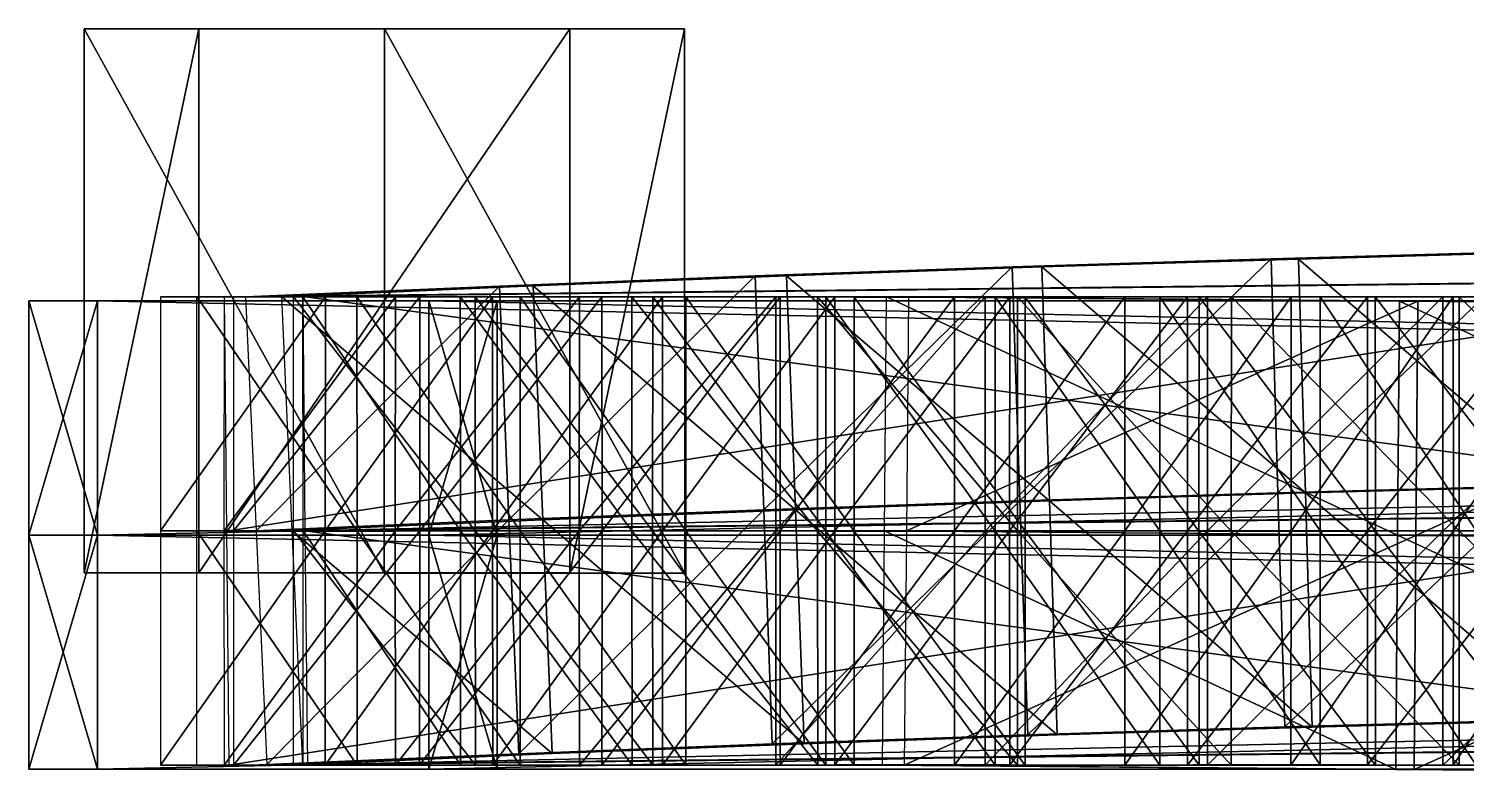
# Model space of a CAD drawing. Extents: x -19.9 to 19.9, y -0.9 to 0.5.
# Drawn here: x -19.928 to -17.353, y -0.852 to 0.488 of the extents above; entities that cross this region are included whole.
import ezdxf

# ---------------------------------------------------------------- set-up
doc = ezdxf.new("R2010")
doc.units = 0

# ---------------------------------------------------------------- blocks, each defined once
blk = doc.blocks.new('Cylinder_17')
mesh = blk.add_polyface()
corners = [(-19.2911, 0.487626, 5.417569), (-19.291265, -0.487808, 5.417542), (-18.752991, -0.487865, 5.026535), (-18.753157, 0.487684, 5.026507), (-18.958549, -0.487687, 4.393961), (-18.958616, 0.487629, 4.393869), (-19.623442, -0.487628, 4.394098), (-19.62344, 0.487625, 4.394097), (-19.829193, -0.487687, 5.026597), (-19.829159, 0.487686, 5.026644)]
mesh.append_faces([[corners[k] for k in face] for face in [(0, 1, 2), (0, 2, 3), (3, 2, 4), (3, 4, 5), (5, 4, 6), (5, 6, 7), (2, 1, 8), (2, 8, 6), (6, 4, 2), (9, 8, 1), (9, 1, 0), (7, 6, 8), (7, 8, 9), (0, 3, 5), (0, 5, 7), (7, 9, 0)]])
blk = doc.blocks.new('NurbsCircle_NurbsCircle_020')
mesh = blk.add_polyface()
corners = [(-0.000002, -0.000122, -19.508322), (-19.508158, -0.000122, -19.508118), (-19.211432, -0.000115, -19.21167), (-0.000002, -0.00012, -19.088942), (0, -0.000122, -19.928183), (-19.804903, -0.000124, -19.804907), (0, -0.41976, -19.928177), (-19.804888, -0.419766, -19.805031), (0, -0.839402, -19.928154), (-19.804884, -0.839409, -19.805254), (-0.000002, -0.83941, -19.508417), (-19.508165, -0.839407, -19.508204), (0, -0.839408, -19.088911), (-19.211416, -0.839409, -19.211641), (0, -0.419762, -19.088926), (-19.211416, -0.419763, -19.211658), (-19.508535, -0.000125, -0.00003), (-19.088892, -0.000117, -0.000274), (-19.928183, -0.000124, 0.000094), (-19.928175, -0.419767, -0.000014), (-19.928175, -0.839403, -0.000002), (-19.508541, -0.839409, -0.000126), (-19.088907, -0.839416, 0.000106), (-19.0889, -0.419766, -0.000264), (-19.508165, -0.000126, 19.507933), (-19.21142, -0.000129, 19.21143), (-19.804884, -0.00013, 19.804907), (-19.80489, -0.419776, 19.804928), (-19.804884, -0.83941, 19.805067), (-19.508167, -0.839414, 19.508312), (-19.211416, -0.839416, 19.211571), (-19.21142, -0.419767, 19.211439), (0.000002, -0.000128, 19.50832), (0, -0.000128, 19.088814), (0.000002, -0.000128, 19.928061), (0, -0.419768, 19.928312), (0, -0.839416, 19.928202), (0, -0.839408, 19.508341), (0, -0.83941, 19.088964), (-0.000002, -0.419768, 19.08919), (19.508169, -0.000122, 19.508352), (19.211428, -0.000131, 19.211548), (19.804888, -0.000127, 19.805151), (19.804888, -0.419767, 19.805048), (19.804884, -0.839411, 19.805294), (19.508162, -0.839406, 19.508139), (19.211428, -0.839412, 19.211452), (19.211424, -0.419783, 19.211315), (19.508556, -0.000118, -0.000088), (19.08889, -0.000118, 0.000274), (19.928194, -0.000123, -0.000094), (19.928202, -0.419765, -0.000082), (19.928183, -0.839415, -0.000072), (19.508551, -0.83941, 0.000054), (19.088892, -0.839409, 0.000178), (19.088892, -0.419764, 0.000286), (19.508162, -0.000124, -19.508171), (19.211424, -0.000119, -19.211428), (19.804888, -0.000122, -19.80492), (19.804895, -0.419759, -19.804789), (19.804897, -0.839397, -19.805008), (19.50815, -0.839406, -19.508268), (19.211424, -0.839415, -19.21129), (19.211426, -0.419766, -19.211294)]
mesh.append_faces([[corners[k] for k in face] for face in [(0, 1, 2), (0, 2, 3), (4, 5, 1), (4, 1, 0), (6, 7, 5), (6, 5, 4), (8, 9, 7), (8, 7, 6), (10, 11, 9), (10, 9, 8), (12, 13, 11), (12, 11, 10), (14, 15, 13), (14, 13, 12), (3, 2, 15), (3, 15, 14), (1, 16, 17), (1, 17, 2), (5, 18, 16), (5, 16, 1), (7, 19, 18), (7, 18, 5), (9, 20, 19), (9, 19, 7), (11, 21, 20), (11, 20, 9), (13, 22, 21), (13, 21, 11), (15, 23, 22), (15, 22, 13), (2, 17, 23), (2, 23, 15), (16, 24, 25), (16, 25, 17), (18, 26, 24), (18, 24, 16), (19, 27, 26), (19, 26, 18), (20, 28, 27), (20, 27, 19), (21, 29, 28), (21, 28, 20), (22, 30, 29), (22, 29, 21), (23, 31, 30), (23, 30, 22), (17, 25, 31), (17, 31, 23), (24, 32, 33), (24, 33, 25), (26, 34, 32), (26, 32, 24), (27, 35, 34), (27, 34, 26), (28, 36, 35), (28, 35, 27), (29, 37, 36), (29, 36, 28), (30, 38, 37), (30, 37, 29), (31, 39, 38), (31, 38, 30), (25, 33, 39), (25, 39, 31), (32, 40, 41), (32, 41, 33), (34, 42, 40), (34, 40, 32), (35, 43, 42), (35, 42, 34), (36, 44, 43), (36, 43, 35), (37, 45, 44), (37, 44, 36), (38, 46, 45), (38, 45, 37), (39, 47, 46), (39, 46, 38), (33, 41, 47), (33, 47, 39), (40, 48, 49), (40, 49, 41), (42, 50, 48), (42, 48, 40), (43, 51, 50), (43, 50, 42), (44, 52, 51), (44, 51, 43), (45, 53, 52), (45, 52, 44), (46, 54, 53), (46, 53, 45), (47, 55, 54), (47, 54, 46), (41, 49, 55), (41, 55, 47), (48, 56, 57), (48, 57, 49), (50, 58, 56), (50, 56, 48), (51, 59, 58), (51, 58, 50), (52, 60, 59), (52, 59, 51), (53, 61, 60), (53, 60, 52), (54, 62, 61), (54, 61, 53), (55, 63, 62), (55, 62, 54), (49, 57, 63), (49, 63, 55), (56, 0, 3), (56, 3, 57), (58, 4, 0), (58, 0, 56), (59, 6, 4), (59, 4, 58), (60, 8, 6), (60, 6, 59), (61, 10, 8), (61, 8, 60), (62, 12, 10), (62, 10, 61), (63, 14, 12), (63, 12, 62), (57, 3, 14), (57, 14, 63)]])
blk = doc.blocks.new('NurbsPath_002_NurbsPath_003')
mesh = blk.add_polyface()
corners = [(-19.507389, 0.007142, -9.914256), (-19.213314, 0.007411, -9.868701), (-19.155094, 0.007621, -10.284057), (-19.436878, 0.007353, -10.32785), (-19.578255, 0.007301, -9.500826), (-19.271124, 0.007324, -9.453309), (-19.578558, -0.412553, -9.500724), (-19.27166, -0.412645, -9.453019), (-19.578266, -0.832172, -9.5007), (-19.271259, -0.832027, -9.453233), (-19.507645, -0.831848, -9.91436), (-19.212858, -0.831943, -9.868706), (-19.436836, -0.832118, -10.327656), (-19.154871, -0.83185, -10.28411), (-19.436825, -0.412263, -10.327811), (-19.154869, -0.412238, -10.284205), (-18.894962, 0.0072, -9.828457), (-18.847462, 0.007288, -10.245614), (-18.941521, 0.006998, -9.411927), (-18.941875, -0.412384, -9.411464), (-18.941586, -0.832117, -9.411557), (-18.894802, -0.832149, -9.828337), (-18.847363, -0.832184, -10.245546), (-18.847467, -0.412447, -10.24552), (-18.552048, 0.007345, -9.79418), (-18.514896, 0.007072, -10.211898), (-18.589619, 0.007261, -9.376322), (-18.589634, -0.412355, -9.376222), (-18.589638, -0.832213, -9.376251), (-18.55225, -0.832369, -9.794157), (-18.514559, -0.832044, -10.212081), (-18.514853, -0.412668, -10.212229)]
mesh.append_faces([[corners[k] for k in face] for face in [(0, 1, 2), (0, 2, 3), (4, 5, 1), (4, 1, 0), (6, 7, 5), (6, 5, 4), (8, 9, 7), (8, 7, 6), (10, 11, 9), (10, 9, 8), (12, 13, 11), (12, 11, 10), (14, 15, 13), (14, 13, 12), (3, 2, 15), (3, 15, 14), (1, 16, 17), (1, 17, 2), (5, 18, 16), (5, 16, 1), (7, 19, 18), (7, 18, 5), (9, 20, 19), (9, 19, 7), (11, 21, 20), (11, 20, 9), (13, 22, 21), (13, 21, 11), (15, 23, 22), (15, 22, 13), (2, 17, 23), (2, 23, 15), (16, 24, 25), (16, 25, 17), (18, 26, 24), (18, 24, 16), (19, 27, 26), (19, 26, 18), (20, 28, 27), (20, 27, 19), (21, 29, 28), (21, 28, 20), (22, 30, 29), (22, 29, 21), (23, 30, 22), (17, 31, 23)]])
mesh = blk.add_polyface()
corners = [(-18.847467, -0.412447, -10.24552), (-18.514853, -0.412668, -10.212229), (-18.514559, -0.832044, -10.212081), (-18.847462, 0.007288, -10.245614), (-18.514896, 0.007072, -10.211898), (-18.552048, 0.007345, -9.79418), (-18.18557, 0.007361, -9.764994), (-18.156689, 0.007332, -10.184126), (-18.589619, 0.007261, -9.376322), (-18.214539, 0.007278, -9.34664), (-18.589634, -0.412355, -9.376222), (-18.214544, -0.412576, -9.346663), (-18.589638, -0.832213, -9.376251), (-18.214668, -0.832072, -9.346506), (-18.55225, -0.832369, -9.794157), (-18.185713, -0.832113, -9.765281), (-18.156693, -0.832022, -10.183937), (-18.156742, -0.412411, -10.183914), (-17.795073, 0.007377, -9.742002), (-17.773346, 0.007221, -10.161325), (-17.81638, 0.007176, -9.322754), (-17.816158, -0.412443, -9.323142), (-17.816343, -0.832295, -9.322983), (-17.795197, -0.832097, -9.741928), (-17.773842, -0.832249, -10.16124), (-17.773823, -0.412634, -10.161096), (-17.365597, 0.007239, -10.143713), (-17.395084, 0.00742, -9.304909), (-17.380463, 0.007145, -9.724186), (-17.394985, -0.412555, -9.305238), (-17.394821, -0.83193, -9.305263), (-17.380602, -0.832205, -9.72429), (-17.365623, -0.83224, -10.143758), (-17.365673, -0.412265, -10.143676)]
mesh.append_faces([[corners[k] for k in face] for face in [(0, 1, 2), (3, 4, 1), (5, 6, 7), (5, 7, 4), (8, 9, 6), (8, 6, 5), (10, 11, 9), (10, 9, 8), (12, 13, 11), (12, 11, 10), (14, 15, 13), (14, 13, 12), (2, 16, 15), (2, 15, 14), (1, 17, 16), (1, 16, 2), (4, 7, 17), (4, 17, 1), (6, 18, 19), (6, 19, 7), (9, 20, 18), (9, 18, 6), (11, 21, 20), (11, 20, 9), (13, 22, 21), (13, 21, 11), (15, 23, 22), (15, 22, 13), (16, 24, 23), (16, 23, 15), (17, 25, 24), (17, 24, 16), (7, 19, 25), (7, 25, 17), (18, 26, 19), (20, 27, 28), (20, 28, 18), (21, 29, 27), (21, 27, 20), (22, 30, 29), (22, 29, 21), (23, 31, 30), (23, 30, 22), (24, 31, 23), (25, 32, 24), (19, 33, 25)]])
mesh = blk.add_polyface()
corners = [(-17.795073, 0.007377, -9.742002), (-17.380463, 0.007145, -9.724186), (-17.365597, 0.007239, -10.143713), (-17.773842, -0.832249, -10.16124), (-17.365623, -0.83224, -10.143758), (-17.380602, -0.832205, -9.72429), (-17.773823, -0.412634, -10.161096), (-17.365673, -0.412265, -10.143676), (-17.773346, 0.007221, -10.161325), (-16.941595, 0.007155, -9.712505), (-16.933048, 0.007121, -10.131766), (-17.395084, 0.00742, -9.304909), (-16.95048, 0.007074, -9.292636), (-17.394985, -0.412555, -9.305238), (-16.950317, -0.412425, -9.292776), (-17.394821, -0.83193, -9.305263), (-16.950502, -0.831567, -9.292741), (-16.941612, -0.832314, -9.712428), (-16.932837, -0.831756, -10.13194), (-16.933052, -0.412495, -10.131553), (-16.47908, 0.0074, -9.705509), (-16.47563, 0.007006, -10.125385), (-16.482323, 0.007193, -9.286112), (-16.482502, -0.412421, -9.285894), (-16.482346, -0.831918, -9.286403), (-16.479168, -0.832194, -9.705549), (-16.475767, -0.832108, -10.125432), (-16.475639, -0.412608, -10.125595), (-15.992332, 0.007159, -9.705007), (-15.993702, 0.007005, -10.124732), (-15.990849, 0.007079, -9.285401), (-15.990678, -0.412183, -9.285253), (-15.990934, -0.831802, -9.285571), (-15.992419, -0.832194, -9.705229), (-15.993837, -0.83211, -10.124654), (-15.994059, -0.412609, -10.124264)]
mesh.append_faces([[corners[k] for k in face] for face in [(0, 1, 2), (3, 4, 5), (6, 7, 4), (8, 2, 7), (1, 9, 10), (1, 10, 2), (11, 12, 9), (11, 9, 1), (13, 14, 12), (13, 12, 11), (15, 16, 14), (15, 14, 13), (5, 17, 16), (5, 16, 15), (4, 18, 17), (4, 17, 5), (7, 19, 18), (7, 18, 4), (2, 10, 19), (2, 19, 7), (9, 20, 21), (9, 21, 10), (12, 22, 20), (12, 20, 9), (14, 23, 22), (14, 22, 12), (16, 24, 23), (16, 23, 14), (17, 25, 24), (17, 24, 16), (18, 26, 25), (18, 25, 17), (19, 27, 26), (19, 26, 18), (10, 21, 27), (10, 27, 19), (20, 28, 29), (20, 29, 21), (22, 30, 28), (22, 28, 20), (23, 30, 22), (24, 31, 23), (25, 32, 24), (26, 33, 25), (27, 34, 26), (21, 35, 27)]])
blk = doc.blocks.new('NurbsPath_004_NurbsPath_005')
mesh = blk.add_polyface()
corners = [(-18.371775, 0.007266, -4.991652), (-17.456335, -0.000424, -5.031233), (-17.472607, -0.000575, -5.450602), (-18.391382, 0.007468, -5.410915), (-18.352045, 0.007174, -4.572153), (-17.439825, -0.000753, -4.611732), (-18.355682, -0.412208, -4.572049), (-17.443104, -0.420496, -4.611505), (-18.360016, -0.831951, -4.572496), (-17.446259, -0.840001, -4.61146), (-18.379393, -0.832222, -4.991696), (-17.462774, -0.839905, -5.030651), (-18.398645, -0.832132, -5.410648), (-17.479038, -0.839933, -5.449962), (-18.395136, -0.412394, -5.410696), (-17.475769, -0.419959, -5.450075), (-16.540197, -0.007158, -5.063759), (-16.553722, -0.006932, -5.483257), (-16.526907, -0.007251, -4.644211), (-16.529713, -0.42687, -4.644154), (-16.532391, -0.846251, -4.644091), (-16.545555, -0.84651, -5.063282), (-16.559565, -0.846294, -5.483083), (-16.556051, -0.426798, -5.482653), (-15.627765, -0.851685, -5.089524), (-15.638666, -0.852061, -5.509024), (-15.636459, -0.432321, -5.509331)]
mesh.append_faces([[corners[k] for k in face] for face in [(0, 1, 2), (0, 2, 3), (4, 5, 1), (4, 1, 0), (6, 7, 5), (6, 5, 4), (8, 9, 7), (8, 7, 6), (10, 11, 9), (10, 9, 8), (12, 13, 11), (12, 11, 10), (14, 15, 13), (14, 13, 12), (3, 2, 15), (3, 15, 14), (1, 16, 17), (1, 17, 2), (5, 18, 16), (5, 16, 1), (7, 19, 18), (7, 18, 5), (9, 20, 19), (9, 19, 7), (11, 21, 20), (11, 20, 9), (13, 22, 21), (13, 21, 11), (15, 23, 22), (15, 22, 13), (2, 17, 23), (2, 23, 15), (22, 24, 21), (23, 25, 22), (17, 26, 23)]])
blk = doc.blocks.new('NurbsPath_010_NurbsPath_011')
mesh = blk.add_polyface()
corners = [(-18.539303, -0.793736, -0.629747), (-18.085632, -0.777747, -0.600148), (-18.112022, -0.777947, -0.18121), (-18.554543, -0.374601, -0.630613), (-18.099312, -0.358488, -0.601266), (-18.139893, 0.061045, -0.183411), (-17.677711, 0.075371, -0.155189), (-17.653223, 0.074856, -0.574002), (-18.113258, 0.061012, -0.601979), (-18.16617, 0.060846, 0.235533), (-17.702452, 0.07541, 0.263909), (-18.152481, -0.358178, 0.23659), (-17.69018, -0.343856, 0.264754), (-18.138428, -0.777795, 0.237605), (-17.677912, -0.763238, 0.265484), (-17.653662, -0.763507, -0.153334), (-17.628691, -0.764139, -0.572305), (-17.640715, -0.344284, -0.573204), (-17.2125, 0.087905, -0.12897), (-17.189796, 0.08763, -0.548002), (-17.235224, 0.088296, 0.290422), (-17.224619, -0.331556, 0.291224), (-17.214487, -0.751053, 0.291718), (-17.19166, -0.751094, -0.127435), (-17.169071, -0.751485, -0.546418), (-17.179317, -0.332342, -0.547031), (-16.744255, 0.098528, -0.10464), (-16.723349, 0.098134, -0.523423), (-16.765306, 0.099043, 0.314916), (-16.756256, -0.320574, 0.315567), (-16.747429, -0.739953, 0.315896), (-16.726757, -0.740349, -0.10296), (-16.705601, -0.740743, -0.522098), (-16.714409, -0.321009, -0.52273)]
mesh.append_faces([[corners[k] for k in face] for face in [(0, 1, 2), (3, 4, 1), (5, 6, 7), (5, 7, 8), (9, 10, 6), (9, 6, 5), (11, 12, 10), (11, 10, 9), (13, 14, 12), (13, 12, 11), (2, 15, 14), (2, 14, 13), (1, 16, 15), (1, 15, 2), (4, 17, 16), (4, 16, 1), (8, 7, 17), (8, 17, 4), (6, 18, 19), (6, 19, 7), (10, 20, 18), (10, 18, 6), (12, 21, 20), (12, 20, 10), (14, 22, 21), (14, 21, 12), (15, 23, 22), (15, 22, 14), (16, 24, 23), (16, 23, 15), (17, 25, 24), (17, 24, 16), (7, 19, 25), (7, 25, 17), (18, 26, 27), (18, 27, 19), (20, 28, 26), (20, 26, 18), (21, 29, 28), (21, 28, 20), (22, 30, 29), (22, 29, 21), (23, 30, 22), (24, 31, 23), (25, 32, 24), (19, 33, 25)]])
mesh = blk.add_polyface()
corners = [(-19.507517, 0.007339, -0.278885), (-19.054443, 0.026679, -0.244833), (-19.024471, 0.027115, -0.663435), (-19.475056, 0.007184, -0.697119), (-19.539635, 0.007259, 0.13978), (-19.084774, 0.026591, 0.173699), (-19.520689, -0.412001, 0.140802), (-19.06785, -0.392189, 0.174553), (-19.501522, -0.831264, 0.142195), (-19.050362, -0.81169, 0.176077), (-19.46941, -0.83129, -0.276287), (-19.020508, -0.811604, -0.242586), (-19.43708, -0.831326, -0.694226), (-18.990175, -0.811283, -0.66124), (-19.456343, -0.411715, -0.696156), (-19.007084, -0.3925, -0.662507), (-18.598431, 0.044932, -0.213203), (-18.570499, 0.044779, -0.631922), (-18.626993, 0.044967, 0.205553), (-18.611391, -0.374526, 0.206672), (-18.596254, -0.793905, 0.207471), (-18.56749, -0.793584, -0.210741), (-18.539303, -0.793736, -0.629747), (-18.554543, -0.374601, -0.630613), (-18.139893, 0.061045, -0.183411), (-18.113258, 0.061012, -0.601979), (-18.16617, 0.060846, 0.235533), (-18.152481, -0.358178, 0.23659), (-18.138428, -0.777795, 0.237605), (-18.112022, -0.777947, -0.18121), (-18.085632, -0.777747, -0.600148), (-18.099312, -0.358488, -0.601266)]
mesh.append_faces([[corners[k] for k in face] for face in [(0, 1, 2), (0, 2, 3), (4, 5, 1), (4, 1, 0), (6, 7, 5), (6, 5, 4), (8, 9, 7), (8, 7, 6), (10, 11, 9), (10, 9, 8), (12, 13, 11), (12, 11, 10), (14, 15, 13), (14, 13, 12), (3, 2, 15), (3, 15, 14), (1, 16, 17), (1, 17, 2), (5, 18, 16), (5, 16, 1), (7, 19, 18), (7, 18, 5), (9, 20, 19), (9, 19, 7), (11, 21, 20), (11, 20, 9), (13, 22, 21), (13, 21, 11), (15, 23, 22), (15, 22, 13), (2, 17, 23), (2, 23, 15), (16, 24, 25), (16, 25, 17), (18, 26, 24), (18, 24, 16), (19, 27, 26), (19, 26, 18), (20, 28, 27), (20, 27, 19), (21, 29, 28), (21, 28, 20), (22, 29, 21), (23, 30, 22), (17, 25, 31), (17, 31, 23)]])
blk = doc.blocks.new('NurbsPath_012_NurbsPath_013')
mesh = blk.add_polyface()
corners = [(-19.659603, 0.007195, 9.575703), (-19.368534, 0.007328, 9.596828), (-19.340153, 0.007175, 9.178256), (-19.627232, 0.007517, 9.157057), (-19.691916, 0.007113, 9.994106), (-19.39673, 0.007128, 10.015348), (-19.692043, -0.412386, 9.994084), (-19.396973, -0.412372, 10.015569), (-19.691986, -0.832008, 9.994116), (-19.396912, -0.832458, 10.015423), (-19.659494, -0.832157, 9.575714), (-19.368591, -0.832025, 9.596963), (-19.627237, -0.831717, 9.157309), (-19.339991, -0.832421, 9.178266), (-19.627172, -0.412335, 9.1574), (-19.339802, -0.412679, 9.178164), (-19.072495, 0.007223, 9.615435), (-19.047878, 0.007307, 9.196446), (-19.097292, 0.00726, 10.034557), (-19.097471, -0.412241, 10.034716), (-19.097063, -0.831976, 10.034566), (-19.072332, -0.832012, 9.61557), (-19.047707, -0.832166, 9.196692), (-19.04805, -0.41231, 9.19702), (-18.772079, 0.007234, 9.63194), (-18.751049, 0.006959, 9.21265), (-18.792822, 0.007148, 10.050878), (-18.792767, -0.412226, 10.051035), (-18.792831, -0.832324, 10.050771), (-18.772327, -0.832358, 9.63208), (-18.751112, -0.831921, 9.212724), (-18.750931, -0.412419, 9.212511)]
mesh.append_faces([[corners[k] for k in face] for face in [(0, 1, 2), (0, 2, 3), (4, 5, 1), (4, 1, 0), (6, 7, 5), (6, 5, 4), (8, 9, 7), (8, 7, 6), (10, 11, 9), (10, 9, 8), (12, 13, 11), (12, 11, 10), (14, 15, 13), (14, 13, 12), (3, 2, 15), (3, 15, 14), (1, 16, 17), (1, 17, 2), (5, 18, 16), (5, 16, 1), (7, 19, 18), (7, 18, 5), (9, 20, 19), (9, 19, 7), (11, 21, 20), (11, 20, 9), (13, 22, 21), (13, 21, 11), (15, 23, 22), (15, 22, 13), (2, 17, 23), (2, 23, 15), (16, 24, 25), (16, 25, 17), (18, 26, 24), (18, 24, 16), (19, 27, 26), (19, 26, 18), (20, 28, 27), (20, 27, 19), (21, 29, 28), (21, 28, 20), (22, 30, 29), (22, 29, 21), (23, 30, 22), (17, 31, 23)]])
mesh = blk.add_polyface()
corners = [(-19.04805, -0.41231, 9.19702), (-18.750931, -0.412419, 9.212511), (-18.751112, -0.831921, 9.212724), (-19.047878, 0.007307, 9.196446), (-18.751049, 0.006959, 9.21265), (-18.772079, 0.007234, 9.63194), (-18.466711, 0.007005, 9.645754), (-18.449543, 0.00673, 9.22628), (-18.792822, 0.007148, 10.050878), (-18.4841, 0.007162, 10.065166), (-18.792767, -0.412226, 10.051035), (-18.484165, -0.41246, 10.065027), (-18.792831, -0.832324, 10.050771), (-18.484053, -0.831834, 10.064878), (-18.772327, -0.832358, 9.63208), (-18.466772, -0.832349, 9.645766), (-18.449615, -0.832383, 9.226475), (-18.449553, -0.412767, 9.226497), (-18.157059, 0.007733, 9.657752), (-18.143072, 0.006738, 9.238042), (-18.170652, 0.007168, 10.076699), (-18.171005, -0.412447, 10.076855), (-18.170717, -0.831831, 10.076831), (-18.156425, -0.832103, 9.657104), (-18.142902, -0.832492, 9.237932), (-18.143023, -0.412286, 9.237782), (-17.831573, 0.007101, 9.24704), (-17.852474, 0.007174, 10.085823), (-17.842173, 0.00726, 9.666284), (-17.852358, -0.412203, 10.085801), (-17.852486, -0.832416, 10.085714), (-17.842056, -0.831859, 9.666535), (-17.831638, -0.832015, 9.24687), (-17.831873, -0.412516, 9.247016)]
mesh.append_faces([[corners[k] for k in face] for face in [(0, 1, 2), (3, 4, 1), (5, 6, 7), (5, 7, 4), (8, 9, 6), (8, 6, 5), (10, 11, 9), (10, 9, 8), (12, 13, 11), (12, 11, 10), (14, 15, 13), (14, 13, 12), (2, 16, 15), (2, 15, 14), (1, 17, 16), (1, 16, 2), (4, 7, 17), (4, 17, 1), (6, 18, 19), (6, 19, 7), (9, 20, 18), (9, 18, 6), (11, 21, 20), (11, 20, 9), (13, 22, 21), (13, 21, 11), (15, 23, 22), (15, 22, 13), (16, 24, 23), (16, 23, 15), (17, 25, 24), (17, 24, 16), (7, 19, 25), (7, 25, 17), (18, 26, 19), (20, 27, 28), (20, 28, 18), (21, 29, 27), (21, 27, 20), (22, 30, 29), (22, 29, 21), (23, 31, 30), (23, 30, 22), (24, 31, 23), (25, 32, 24), (19, 33, 25)]])
mesh = blk.add_polyface()
corners = [(-18.157059, 0.007733, 9.657752), (-17.842173, 0.00726, 9.666284), (-17.831573, 0.007101, 9.24704), (-18.142902, -0.832492, 9.237932), (-17.831638, -0.832015, 9.24687), (-17.842056, -0.831859, 9.666535), (-18.143023, -0.412286, 9.237782), (-17.831873, -0.412516, 9.247016), (-18.143072, 0.006738, 9.238042), (-17.522425, 0.007262, 9.673005), (-17.515823, 0.006988, 9.253525), (-17.852474, 0.007174, 10.085823), (-17.529806, 0.007177, 10.092492), (-17.852358, -0.412203, 10.085801), (-17.529814, -0.41232, 10.092471), (-17.852486, -0.832416, 10.085714), (-17.529627, -0.831817, 10.092267), (-17.522671, -0.83197, 9.67314), (-17.515589, -0.832242, 9.253297), (-17.515533, -0.412867, 9.253316), (-17.198423, 0.007148, 9.676973), (-17.194799, 0.007109, 9.257893), (-17.202339, 0.007421, 10.096822), (-17.202406, -0.412429, 10.096858), (-17.202353, -0.832053, 10.096715), (-17.198551, -0.832209, 9.67728), (-17.19433, -0.831884, 9.257482), (-17.194744, -0.412382, 9.257758), (-16.869116, 0.007357, 9.259513), (-16.869925, 0.007266, 9.679137), (-16.870214, -0.412787, 10.098612), (-16.870213, 0.00707, 10.098636), (-16.870577, -0.832049, 10.098651), (-16.869934, -0.832442, 9.67915), (-16.869049, -0.832001, 9.259645), (-16.869057, -0.412387, 9.259491)]
mesh.append_faces([[corners[k] for k in face] for face in [(0, 1, 2), (3, 4, 5), (6, 7, 4), (8, 2, 7), (1, 9, 10), (1, 10, 2), (11, 12, 9), (11, 9, 1), (13, 14, 12), (13, 12, 11), (15, 16, 14), (15, 14, 13), (5, 17, 16), (5, 16, 15), (4, 18, 17), (4, 17, 5), (7, 19, 18), (7, 18, 4), (2, 10, 19), (2, 19, 7), (9, 20, 21), (9, 21, 10), (12, 22, 20), (12, 20, 9), (14, 23, 22), (14, 22, 12), (16, 24, 23), (16, 23, 14), (17, 25, 24), (17, 24, 16), (18, 26, 25), (18, 25, 17), (19, 27, 26), (19, 26, 18), (10, 21, 27), (10, 27, 19), (20, 28, 21), (22, 29, 20), (23, 30, 31), (23, 31, 22), (24, 32, 30), (24, 30, 23), (25, 32, 24), (26, 33, 25), (27, 34, 26), (21, 35, 27)]])
blk = doc.blocks.new('NurbsPath_013_NurbsPath_014')
mesh = blk.add_polyface()
corners = [(-19.507448, 0.007219, 13.989404), (-19.177845, 0.007127, 14.03046), (-19.128143, 0.007449, 13.613618), (-19.453947, 0.007304, 13.572878), (-19.561413, 0.007133, 14.405325), (-19.22777, 0.007398, 14.446686), (-19.561407, -0.412363, 14.405421), (-19.22776, -0.412458, 14.447021), (-19.561403, -0.832097, 14.405444), (-19.227875, -0.831713, 14.446819), (-19.507549, -0.832255, 13.989049), (-19.177938, -0.832345, 14.029927), (-19.454052, -0.832053, 13.572827), (-19.128006, -0.83202, 13.613392), (-19.454056, -0.412314, 13.572851), (-19.128374, -0.412283, 13.613354), (-18.855785, 0.007274, 14.067304), (-18.810135, 0.007003, 13.650093), (-18.901314, 0.007192, 14.484404), (-18.901188, -0.412436, 14.484498), (-18.901653, -0.831935, 14.484176), (-18.855892, -0.83208, 14.067079), (-18.810129, -0.831994, 13.649874), (-18.810598, -0.412383, 13.649822), (-18.540922, 0.00729, 14.099912), (-18.500029, 0.00738, 13.681952), (-18.582052, 0.007209, 14.517508), (-18.582045, -0.412291, 14.517426), (-18.581915, -0.831908, 14.517642), (-18.540787, -0.832067, 14.099749), (-18.500137, -0.831974, 13.6819), (-18.499914, -0.412595, 13.682232)]
mesh.append_faces([[corners[k] for k in face] for face in [(0, 1, 2), (0, 2, 3), (4, 5, 1), (4, 1, 0), (6, 7, 5), (6, 5, 4), (8, 9, 7), (8, 7, 6), (10, 11, 9), (10, 9, 8), (12, 13, 11), (12, 11, 10), (14, 15, 13), (14, 13, 12), (3, 2, 15), (3, 15, 14), (1, 16, 17), (1, 17, 2), (5, 18, 16), (5, 16, 1), (7, 19, 18), (7, 18, 5), (9, 20, 19), (9, 19, 7), (11, 21, 20), (11, 20, 9), (13, 22, 21), (13, 21, 11), (15, 23, 22), (15, 22, 13), (2, 17, 23), (2, 23, 15), (16, 24, 25), (16, 25, 17), (18, 26, 24), (18, 24, 16), (19, 27, 26), (19, 26, 18), (20, 28, 27), (20, 27, 19), (21, 29, 28), (21, 28, 20), (22, 30, 29), (22, 29, 21), (23, 31, 30), (23, 30, 22), (17, 31, 23)]])
mesh = blk.add_polyface()
corners = [(-18.810135, 0.007003, 13.650093), (-18.500029, 0.00738, 13.681952), (-18.499914, -0.412595, 13.682232), (-18.540922, 0.00729, 14.099912), (-18.233372, 0.007071, 14.128445), (-18.196896, 0.007159, 13.710396), (-18.582052, 0.007209, 14.517508), (-18.269741, 0.006985, 14.546362), (-18.582045, -0.412291, 14.517426), (-18.269733, -0.412395, 14.546405), (-18.581915, -0.831908, 14.517642), (-18.26973, -0.832127, 14.546499), (-18.540787, -0.832067, 14.099749), (-18.233486, -0.832043, 14.12863), (-18.500137, -0.831974, 13.6819), (-18.196999, -0.832074, 13.710288), (-18.196884, -0.412695, 13.710255), (-17.933378, 0.00721, 14.152891), (-17.901775, 0.006814, 13.734342), (-17.964725, 0.007007, 14.570965), (-17.964497, -0.412255, 14.57143), (-17.96472, -0.832053, 14.571157), (-17.933718, -0.832145, 14.152422), (-17.901884, -0.8323, 13.734282), (-17.901531, -0.412446, 13.734434), (-17.640572, 0.007217, 14.172674), (-17.614334, 0.007308, 13.754071), (-17.666691, 0.007375, 14.591453), (-17.666809, -0.412596, 14.591837), (-17.66703, -0.832276, 14.591865), (-17.64056, -0.832315, 14.172862), (-17.614437, -0.831809, 13.754086), (-17.614319, -0.412431, 13.753991)]
mesh.append_faces([[corners[k] for k in face] for face in [(0, 1, 2), (3, 4, 5), (3, 5, 1), (6, 7, 4), (6, 4, 3), (8, 9, 7), (8, 7, 6), (10, 11, 9), (10, 9, 8), (12, 13, 11), (12, 11, 10), (14, 15, 13), (14, 13, 12), (2, 16, 15), (2, 15, 14), (1, 5, 16), (1, 16, 2), (4, 17, 18), (4, 18, 5), (7, 19, 17), (7, 17, 4), (9, 20, 19), (9, 19, 7), (11, 21, 20), (11, 20, 9), (13, 22, 21), (13, 21, 11), (15, 23, 22), (15, 22, 13), (16, 24, 23), (16, 23, 15), (5, 18, 24), (5, 24, 16), (17, 25, 26), (17, 26, 18), (19, 27, 25), (19, 25, 17), (20, 28, 27), (20, 27, 19), (21, 29, 28), (21, 28, 20), (22, 30, 29), (22, 29, 21), (23, 31, 30), (23, 30, 22), (24, 31, 23), (18, 32, 24)]])
mesh = blk.add_polyface()
corners = [(-17.901531, -0.412446, 13.734434), (-17.614319, -0.412431, 13.753991), (-17.614437, -0.831809, 13.754086), (-17.901775, 0.006814, 13.734342), (-17.614334, 0.007308, 13.754071), (-17.640572, 0.007217, 14.172674), (-17.35556, 0.007233, 14.188785), (-17.334797, 0.007077, 13.769905), (-17.666691, 0.007375, 14.591453), (-17.376081, 0.007031, 14.608213), (-17.666809, -0.412596, 14.591837), (-17.375729, -0.412349, 14.608364), (-17.66703, -0.832276, 14.591865), (-17.37606, -0.832207, 14.608101), (-17.64056, -0.832315, 14.172862), (-17.355545, -0.832184, 14.188799), (-17.334908, -0.832097, 13.769974), (-17.334549, -0.41254, 13.769528), (-17.077137, 0.007237, 14.20078), (-17.062454, 0.007211, 13.781484), (-17.092306, 0.006796, 14.620183), (-17.092062, -0.412458, 14.620287), (-17.0923, -0.832141, 14.620377), (-17.077494, -0.832112, 14.200732), (-17.06221, -0.831973, 13.78162), (-17.062454, -0.412294, 13.781826), (-16.806992, 0.007127, 14.208325), (-16.798025, 0.00721, 13.789047), (-16.815725, 0.007284, 14.628214), (-16.815599, -0.412514, 14.628311), (-16.815716, -0.83207, 14.628343), (-16.806984, -0.832048, 14.208817), (-16.797897, -0.8322, 13.789298), (-16.797663, -0.412761, 13.789033)]
mesh.append_faces([[corners[k] for k in face] for face in [(0, 1, 2), (3, 4, 1), (5, 6, 7), (5, 7, 4), (8, 9, 6), (8, 6, 5), (10, 11, 9), (10, 9, 8), (12, 13, 11), (12, 11, 10), (14, 15, 13), (14, 13, 12), (2, 16, 15), (2, 15, 14), (1, 17, 16), (1, 16, 2), (4, 7, 17), (4, 17, 1), (6, 18, 19), (6, 19, 7), (9, 20, 18), (9, 18, 6), (11, 21, 20), (11, 20, 9), (13, 22, 21), (13, 21, 11), (15, 23, 22), (15, 22, 13), (16, 24, 23), (16, 23, 15), (17, 25, 24), (17, 24, 16), (7, 19, 25), (7, 25, 17), (18, 26, 27), (18, 27, 19), (20, 28, 26), (20, 26, 18), (21, 29, 28), (21, 28, 20), (22, 30, 29), (22, 29, 21), (23, 31, 30), (23, 30, 22), (24, 31, 23), (25, 32, 24), (19, 33, 25)]])
blk = doc.blocks.new('NurbsPath_NurbsPath_001')
mesh = blk.add_polyface()
corners = [(-19.50779, 0.007144, -14.733591), (-16.624025, 0.038425, -14.310445), (-16.574837, 0.038706, -14.727552), (-19.436832, 0.007637, -15.147213), (-19.578262, 0.007005, -14.31984), (-16.672192, 0.038801, -13.893937), (-19.57408, -0.412681, -14.319738), (-16.667469, -0.381058, -13.893353), (-19.569899, -0.832069, -14.31939), (-16.662689, -0.800381, -13.892771), (-19.499054, -0.832046, -14.732661), (-16.614285, -0.800398, -14.309402), (-19.428465, -0.831721, -15.146523), (-16.565393, -0.800476, -14.726139), (-19.432772, -0.412218, -15.146629), (-16.570061, -0.381097, -14.726728), (-14.101109, 0.070134, -14.08992), (-14.081388, 0.069662, -14.509161), (-14.12161, 0.070418, -13.6708), (-14.115822, -0.349263, -13.670457), (-14.110379, -0.768583, -13.66952), (-14.090295, -0.768929, -14.088641), (-14.070088, -0.76928, -14.507821), (-14.075827, -0.349662, -14.508583), (-11.94113, 0.101895, -14.071602), (-11.960628, 0.100867, -14.490899), (-11.921105, 0.102441, -13.652835), (-11.914476, -0.317294, -13.652197), (-11.907964, -0.736556, -13.651446), (-11.927216, -0.737524, -14.070573), (-11.947127, -0.738075, -14.489511), (-11.953811, -0.318818, -14.490319), (-10.142244, 0.133301, -14.256132), (-10.198082, 0.131855, -14.671928), (-10.086169, 0.134508, -13.840505), (-10.07972, -0.284874, -13.839517), (-10.073862, -0.704492, -13.838885), (-10.129699, -0.705937, -14.255034), (-10.185891, -0.707383, -14.670412), (-10.191747, -0.287646, -14.671471), (-8.65637, 0.149037, -14.504083), (-8.719716, 0.147352, -14.91883), (-8.592075, 0.150605, -14.089152), (-8.592716, -0.269137, -14.087653), (-8.592758, -0.688631, -14.085976), (-8.656872, -0.690551, -14.500542), (-8.720394, -0.691877, -14.915531), (-8.720055, -0.272499, -14.91721), (-7.435216, 0.133317, -14.676195), (-7.485693, 0.131271, -15.092608), (-7.384799, 0.135244, -14.259476), (-7.397353, -0.28437, -14.256254), (-7.409904, -0.703979, -14.25321), (-7.460673, -0.705308, -14.669389), (-7.510796, -0.707712, -15.086163), (-7.498361, -0.28774, -15.08945), (-6.478652, 0.085897, -14.77318), (-6.506668, 0.082784, -15.191651), (-6.450762, 0.089019, -14.354468), (-6.484764, -0.329165, -14.349195), (-6.518286, -0.747464, -14.343799), (-6.546359, -0.750823, -14.762506), (-6.574193, -0.75334, -15.181222), (-6.540431, -0.335518, -15.186319), (-5.787162, 0.007146, -14.794207), (-5.776252, -0.00096, -15.214005), (-5.798603, 0.015013, -14.374697), (-5.868547, -0.398417, -14.368704), (-5.93867, -0.812204, -14.362591), (-5.927403, -0.820071, -14.782271), (-5.916373, -0.827943, -15.201653), (-5.846318, -0.414272, -15.207593)]
mesh.append_faces([[corners[k] for k in face] for face in [(0, 1, 2), (0, 2, 3), (4, 5, 1), (4, 1, 0), (6, 7, 5), (6, 5, 4), (8, 9, 7), (8, 7, 6), (10, 11, 9), (10, 9, 8), (12, 13, 11), (12, 11, 10), (14, 15, 13), (14, 13, 12), (3, 2, 15), (3, 15, 14), (1, 16, 17), (1, 17, 2), (5, 18, 16), (5, 16, 1), (7, 19, 18), (7, 18, 5), (9, 20, 19), (9, 19, 7), (11, 21, 20), (11, 20, 9), (13, 22, 21), (13, 21, 11), (15, 23, 22), (15, 22, 13), (2, 17, 23), (2, 23, 15), (16, 24, 25), (16, 25, 17), (18, 26, 24), (18, 24, 16), (19, 27, 26), (19, 26, 18), (20, 28, 27), (20, 27, 19), (21, 29, 28), (21, 28, 20), (22, 30, 29), (22, 29, 21), (23, 31, 30), (23, 30, 22), (17, 25, 31), (17, 31, 23), (24, 32, 33), (24, 33, 25), (26, 34, 32), (26, 32, 24), (27, 35, 34), (27, 34, 26), (28, 36, 35), (28, 35, 27), (29, 37, 36), (29, 36, 28), (30, 38, 37), (30, 37, 29), (31, 39, 38), (31, 38, 30), (25, 33, 39), (25, 39, 31), (32, 40, 41), (32, 41, 33), (34, 42, 40), (34, 40, 32), (35, 43, 42), (35, 42, 34), (36, 44, 43), (36, 43, 35), (37, 45, 44), (37, 44, 36), (38, 46, 45), (38, 45, 37), (39, 47, 46), (39, 46, 38), (33, 41, 47), (33, 47, 39), (40, 48, 49), (40, 49, 41), (42, 50, 48), (42, 48, 40), (43, 51, 50), (43, 50, 42), (44, 52, 51), (44, 51, 43), (45, 53, 52), (45, 52, 44), (46, 54, 53), (46, 53, 45), (47, 55, 54), (47, 54, 46), (41, 49, 55), (41, 55, 47), (48, 56, 57), (48, 57, 49), (50, 58, 56), (50, 56, 48), (51, 59, 58), (51, 58, 50), (52, 60, 59), (52, 59, 51), (53, 61, 60), (53, 60, 52), (54, 62, 61), (54, 61, 53), (55, 63, 62), (55, 62, 54), (49, 57, 63), (49, 63, 55), (56, 64, 65), (56, 65, 57), (58, 66, 64), (58, 64, 56), (59, 67, 66), (59, 66, 58), (60, 68, 67), (60, 67, 59), (61, 69, 68), (61, 68, 60), (62, 70, 69), (62, 69, 61), (63, 71, 70), (63, 70, 62), (57, 65, 71), (57, 71, 63)]])

msp = doc.modelspace()

# ---------------------------------------------------------------- block references
for name in ['Cylinder_17', 'NurbsPath_NurbsPath_001', 'NurbsPath_010_NurbsPath_011', 'NurbsPath_004_NurbsPath_005', 'NurbsPath_012_NurbsPath_013', 'NurbsPath_002_NurbsPath_003', 'NurbsPath_013_NurbsPath_014', 'NurbsCircle_NurbsCircle_020']:
    msp.add_blockref(name, (0, 0))

doc.saveas('drawing.dxf')
